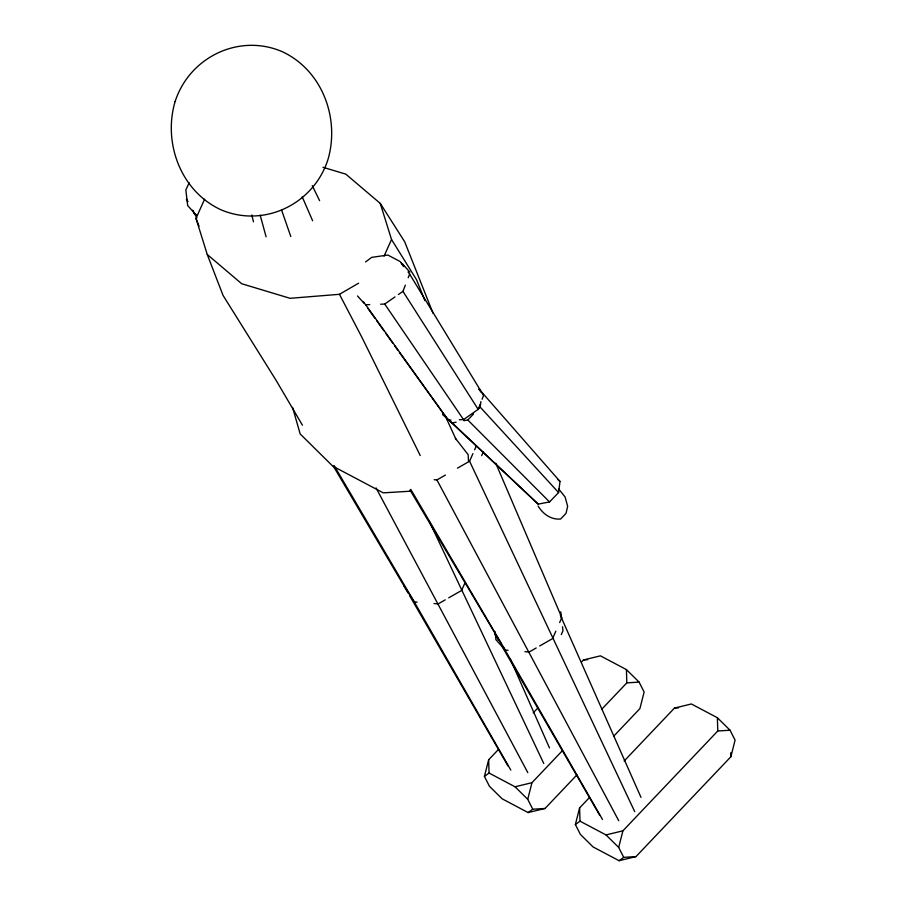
<?xml version="1.0" encoding="UTF-8"?>
<svg xmlns="http://www.w3.org/2000/svg" width="906" height="906" viewBox="0 0 906 906"><rect width="100%" height="100%" fill="white"/><g stroke="black" fill="none" stroke-linecap="round" stroke-linejoin="round"><path stroke-width="1.36" d="M478.266 409.082L480.18 407.1L480.882 401.573M449.806 421.12L538.187 504.121L549.546 501.947L558.583 492.558L560.01 481.46L479.24 389.308M576.975 774.845L545.038 808.469L528.119 812.569L502.139 798.809L489.444 786.295L484.416 776.385L488.651 759.772L498.323 749.59M545.038 808.469L532.762 809.217L527.734 799.307L531.958 782.693L561.969 751.108M624.132 761.04L674.472 708.073L691.38 703.973L717.371 717.722L730.055 730.236L735.083 740.157L730.859 756.77L635.989 856.6L619.07 860.7L593.09 846.951L580.406 834.437L575.378 824.517L579.602 807.903L589.285 797.722M635.989 856.6L623.713 857.359L618.685 847.438L622.909 830.825L717.779 730.995L730.055 730.236M398.391 294.529L402.944 291.347L405.333 285.186M408.198 277.78L409.637 274.088L408.04 271.959M459.353 419.738L463.532 419.591L478.187 409.365L480.146 404.314M482.094 399.263L483.566 395.48L409.637 274.088M457.485 468.153L469.58 461.222L472.932 453.612M474.608 449.806L476.284 446.001M464.891 583.056L461.63 590.452L448.742 597.835M555.842 631.188L552.592 638.583L539.693 645.967M559.648 622.569L561.822 617.632L495.752 463.193M302.434 425.186L275.945 380.09L223.046 295.401L207.248 254.473L195.99 218.38L204.609 199.184M384.053 256.149L391.528 239.512L380.26 203.408L345.82 174.156L322.966 167.27M189.161 182.774L185.832 189.966L187.678 205.583L195.322 214.11M481.686 455.571L483.464 451.72M561.256 634.585L562.988 630.836L562.501 626.759M533.181 712.909L538.017 707.812M581.584 661.98L583.509 659.942L600.429 655.842L626.408 669.591L639.104 682.105L644.132 692.025L639.896 708.628L613.77 736.136M601.652 709.341L626.827 682.864L639.104 682.105M463.895 420.712L467.79 419.965L473.51 414.031M365.548 261.959L371.687 257.372L387.836 255.039L400.158 261.551M484.416 776.385L489.059 773.045L488.651 759.772M528.119 812.569L532.762 809.217M575.378 824.517L580.01 821.176L579.602 807.903M619.07 860.7L623.713 857.359M380.645 304.212L384.733 304.054L394.971 296.908M207.248 254.473L241.687 283.737L290.079 298.312L339.456 294.303L358.617 283.193M434.155 479.704L436.93 479.931L445.401 475.072M445.231 599.851L438.198 603.883L433.974 603.532M536.182 647.983L529.149 652.014L524.925 651.663M489.059 773.045L515.05 786.793L531.958 782.693M580.01 821.176L606.001 834.924L622.909 830.825M445.695 417.236L442.604 414.314L452.23 422.955L456.114 422.207M583.509 659.942L587.609 659.681M674.472 708.073L678.56 707.824M411.154 491.165L383.272 492.853L332.683 466.08L300.158 433.929L292.581 407.417M363.283 301.573L365.662 304.767L369.75 304.609M399.444 352.468L448.198 420.158L450.984 420.056M417.1 602.15L414.28 601.924L403.895 585.729L333.431 466.25M494.97 631.527L495.933 639.681L505.231 650.055L508.051 650.282M197.463 214.801L194.813 214.348L192.876 210.838M558.005 479.659L560.01 481.46M452.23 422.955L538.187 504.121M606.001 834.924L618.685 847.438M515.05 786.793L527.734 799.307M467.79 419.965L549.546 501.947M480.18 407.1L558.583 492.558M402.253 263.601L409.886 272.128M357.508 295.956L364.303 303.533M558.628 488.934L565.14 497.043L567.654 506.397L566.012 513.362L560.655 519.002C551.142 519.987 542.796 513.917 538.107 506.035M455.378 438.3L468.153 454.665L468.515 461.267M404.065 266.636L400.882 262.378L403.091 265.979M478.878 389.195L481.222 392.343M365.662 304.767L448.198 420.158M367.553 307.904L374.914 318.187M376.545 320.475L383.906 330.758M385.548 333.046L392.91 343.329M394.54 345.616L397.813 350.18M384.733 304.054L463.532 419.591M560.338 615.321L641.006 797.393M410.01 489.999L501.528 644.268M503.747 647.745L602.479 819.454M599.659 815.185L501.879 646.069M508.006 765.955L409.523 595.491M380.26 203.408L404.699 241.789L433.091 313.363M402.944 291.347L478.187 409.365M391.528 239.512L416.534 279.694L424.891 300.588M410.78 489.376L505.231 650.055M334.133 465.582L414.28 601.924L510.825 770.089M494.846 633.86L498.368 639.964M403.895 585.729L408.119 593.056M187.802 201.574L186.421 199.116L187.712 201.46M192.627 210.215L196.874 218.029M436.93 479.931L618.753 820.757M376.047 487.904L527.802 772.625M339.456 294.303L361.856 337.225L420.237 455.537M312.253 185.617L319.614 200.702M634.71 811.629L469.58 461.222M543.759 763.486L429.387 521.55M445.005 415.344L456.103 439.591M510.18 658.73L549.489 747.96M302.185 196.761L312.627 220.77M195.99 218.38L199.037 226.206M281.63 210.181L290.792 236.511M260.181 215.164L266.081 236.783M251.789 214.971L253.476 221.834M560.735 611.822L561.539 618.617M730.734 752.784L730.859 756.77M717.371 717.722L717.779 730.995M626.408 669.591L626.827 682.864M175.096 101.597C162.854 142.933 180.781 191.279 220.985 209.784C264.065 228.187 313.567 204.19 327.893 159.75C340.135 118.414 322.208 70.068 281.993 51.563C238.924 33.16 189.422 57.157 175.096 101.597"/></g></svg>
